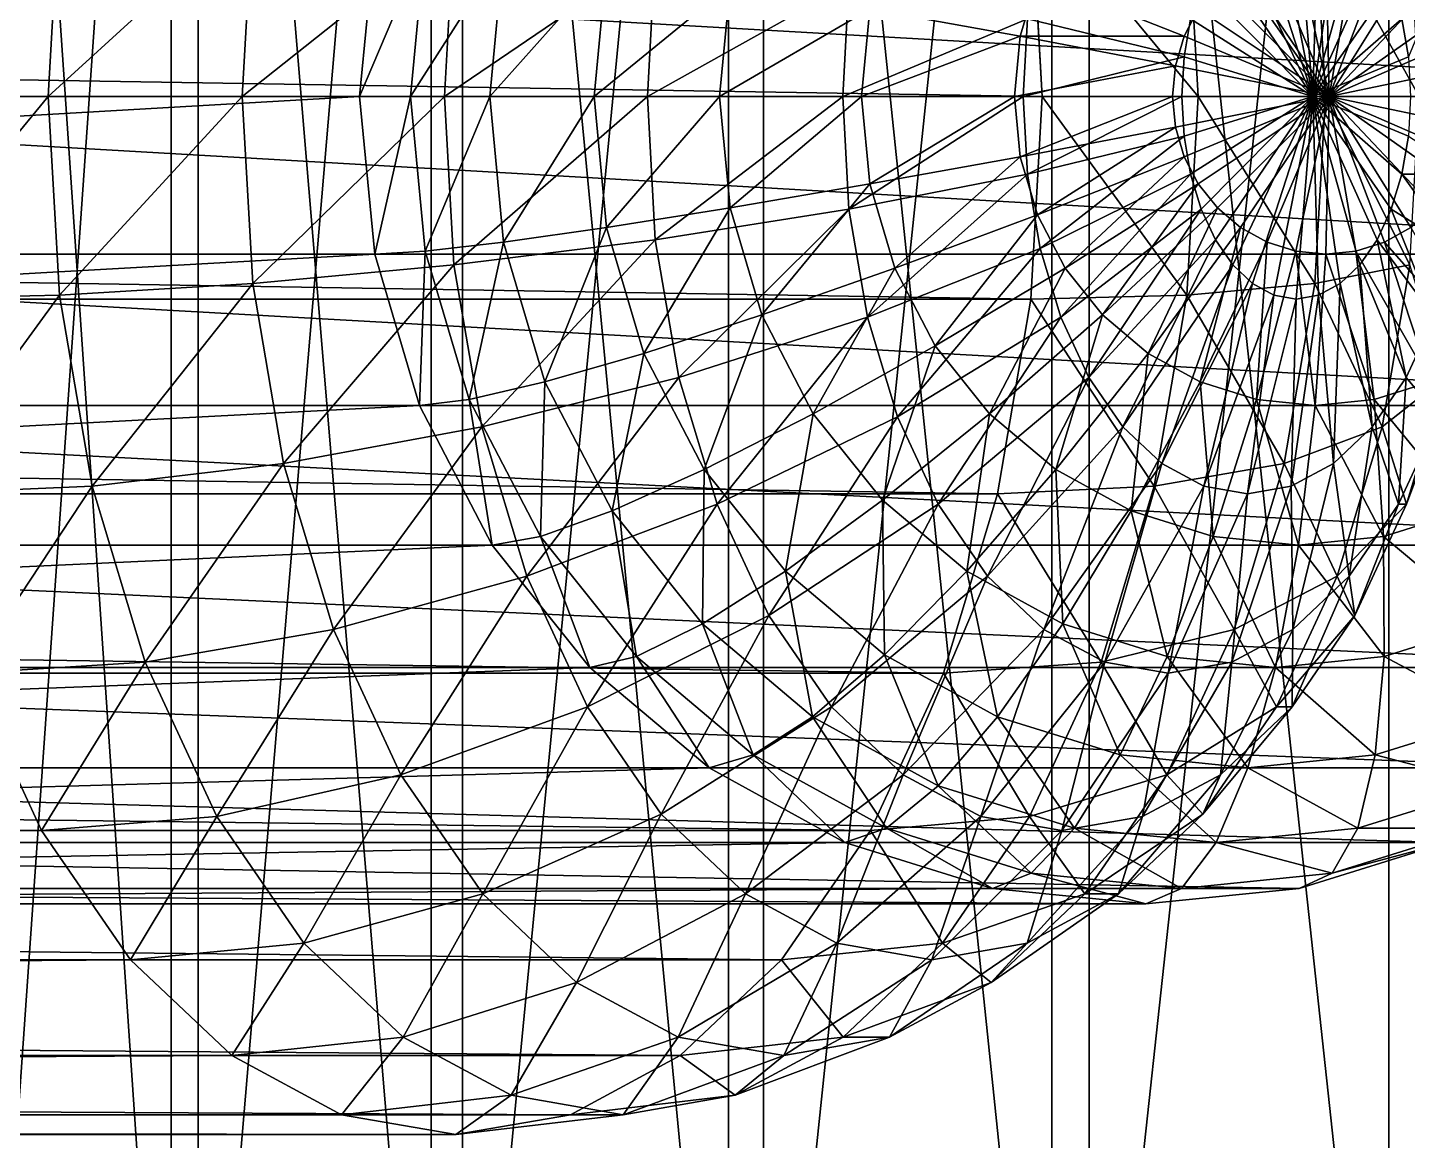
# Model space of a CAD drawing. Header units: millimetres. Extents: x -510 to 550, y -577 to 577.
# Drawn here: x 243.67 to 267.59, y 371.9 to 391.19 of the extents above; entities that cross this region are included whole.
import ezdxf

# ---------------------------------------------------------------- set-up
doc = ezdxf.new("R2010")
doc.units = ezdxf.units.MM
for name, color, linetype, true_color in [('main_case_cover', 7, 'Continuous', 0xd6dee3), ('main_case_floor_front', 7, 'Continuous', 0xd6dee3), ('reference_link2_joint_cover', 7, 'Continuous', 0xd6dee3), ('reference_link2_outer', 7, 'Continuous', 0xd6dee3), ('reference_link3_outer', 7, 'Continuous', 0xd6dee3)]:
    doc.layers.add(name, color=color, linetype=linetype, true_color=true_color)

msp = doc.modelspace()

# ---------------------------------------------------------------- linework, layer by layer
at = {"layer": 'main_case_cover', "true_color": 0xd6dee3}
for points in [[(-46, 327, 460), (326, 453, 460), (326, 327, 460)], [(-46, 327, 460), (-46, 453, 460), (326, 453, 460)], [(-46, 327, 466), (326, 327, 466), (326, 453, 466)], [(-46, 327, 466), (326, 453, 466), (-46, 453, 466)]]:
    msp.add_3dface(points, dxfattribs=at)
at = {"layer": 'main_case_floor_front', "true_color": 0xd6dee3}
for points in [[(-40, 327, 114), (320, 447, 114), (320, 327, 114)], [(-40, 327, 114), (-40, 447, 114), (320, 447, 114)], [(-40, 327, 120), (320, 327, 120), (320, 447, 120)], [(-40, 327, 120), (320, 447, 120), (-40, 447, 120)]]:
    msp.add_3dface(points, dxfattribs=at)
at = {"layer": 'reference_link2_joint_cover', "true_color": 0xd6dee3}
for points in [[(242.476, 417, 154.214), (246.156, 417, 149.628), (246.156, 363, 149.628)], [(242.476, 417, 154.214), (246.156, 363, 149.628), (242.476, 363, 154.214)], [(246.621, 417, 192.051), (242.841, 417, 187.547), (242.841, 363, 187.547)], [(246.621, 417, 192.051), (242.841, 363, 187.547), (246.621, 363, 192.051)], [(246.156, 417, 149.628), (250.661, 417, 145.847), (250.661, 363, 145.847)], [(246.156, 417, 149.628), (250.661, 363, 145.847), (246.156, 363, 149.628)], [(251.208, 417, 195.732), (246.621, 417, 192.051), (246.621, 363, 192.051)], [(251.208, 417, 195.732), (246.621, 363, 192.051), (251.208, 363, 195.732)], [(250.661, 417, 145.847), (255.817, 417, 143.018), (255.817, 363, 143.018)], [(250.661, 417, 145.847), (255.817, 363, 143.018), (250.661, 363, 145.847)], [(256.424, 417, 198.448), (251.208, 417, 195.732), (251.208, 363, 195.732)], [(256.424, 417, 198.448), (251.208, 363, 195.732), (256.424, 363, 198.448)], [(255.817, 417, 143.018), (261.426, 417, 141.25), (261.426, 363, 141.25)], [(255.817, 417, 143.018), (261.426, 363, 141.25), (255.817, 363, 143.018)], [(262.071, 417, 200.093), (256.424, 417, 198.448), (256.424, 363, 198.448)], [(262.071, 417, 200.093), (256.424, 363, 198.448), (262.071, 363, 200.093)], [(261.426, 417, 141.25), (267.272, 417, 140.609), (267.272, 363, 140.609)], [(261.426, 417, 141.25), (267.272, 363, 140.609), (261.426, 363, 141.25)], [(267.929, 417, 200.605), (262.071, 417, 200.093), (262.071, 363, 200.093)], [(267.929, 417, 200.605), (262.071, 363, 200.093), (267.929, 363, 200.605)], [(267.272, 417, 140.609), (273.131, 417, 141.121), (273.131, 363, 141.121)], [(267.272, 417, 140.609), (273.131, 363, 141.121), (267.272, 363, 140.609)]]:
    msp.add_3dface(points, dxfattribs=at)
at = {"layer": 'reference_link2_outer', "true_color": 0xd6dee3}
for points in [[(46.475, 393.512, 343.278), (46.67, 390, 343.563), (261.258, 390, 196.756)], [(46.475, 393.512, 343.278), (261.258, 390, 196.756), (261.062, 393.512, 196.471)], [(240.93, 390, 167.044), (241.126, 393.512, 167.33), (244.216, 393.444, 165.627)], [(240.93, 390, 167.044), (244.216, 393.444, 165.627), (244.024, 390, 165.347)], [(244.024, 390, 165.347), (244.216, 393.444, 165.627), (247.57, 393.244, 164.549)], [(261.062, 393.512, 196.471), (261.258, 390, 196.756), (263.961, 390, 194.488)], [(261.062, 393.512, 196.471), (263.961, 390, 194.488), (263.769, 393.444, 194.208)], [(263.769, 393.444, 194.208), (263.961, 390, 194.488), (266.169, 390, 191.736)], [(263.769, 393.444, 194.208), (266.169, 390, 191.736), (265.989, 393.244, 191.472)], [(264.906, 393.244, 170.823), (265.278, 393.444, 171.366), (265.95, 390, 171.737)], [(265.278, 393.444, 171.366), (265.665, 393.512, 171.932), (265.95, 390, 171.737)], [(265.665, 393.512, 171.932), (266.051, 393.444, 172.497), (265.95, 390, 171.737)], [(266.051, 393.444, 172.497), (266.423, 393.244, 173.041), (265.95, 390, 171.737)], [(244.024, 390, 165.347), (247.57, 393.244, 164.549), (247.389, 390, 164.285)], [(247.389, 390, 164.285), (247.57, 393.244, 164.549), (251.059, 392.92, 164.139)], [(264.563, 392.92, 170.322), (264.906, 393.244, 170.823), (265.95, 390, 171.737)], [(266.423, 393.244, 173.041), (266.766, 392.92, 173.542), (265.95, 390, 171.737)], [(265.989, 393.244, 191.472), (266.169, 390, 191.736), (267.798, 390, 188.606)], [(265.989, 393.244, 191.472), (267.798, 390, 188.606), (267.636, 392.92, 188.369)], [(247.389, 390, 164.285), (251.059, 392.92, 164.139), (250.897, 390, 163.901)], [(250.897, 390, 163.901), (251.059, 392.92, 164.139), (254.55, 392.483, 164.41)], [(264.262, 392.483, 169.882), (264.563, 392.92, 170.322), (265.95, 390, 171.737)], [(266.766, 392.92, 173.542), (267.067, 392.483, 173.981), (265.95, 390, 171.737)], [(268.413, 392.636, 177.763), (267.609, 390.685, 174.774), (267.496, 391.344, 174.609)], [(250.897, 390, 163.901), (254.55, 392.483, 164.41), (254.412, 390, 164.209)], [(254.412, 390, 164.209), (254.55, 392.483, 164.41), (257.908, 391.951, 165.354)], [(264.016, 391.951, 169.522), (264.262, 392.483, 169.882), (265.95, 390, 171.737)], [(267.067, 392.483, 173.981), (267.313, 391.951, 174.342), (265.95, 390, 171.737)], [(254.412, 390, 164.209), (257.908, 391.951, 165.354), (257.8, 390, 165.196)], [(257.8, 390, 165.196), (257.908, 391.951, 165.354), (261.004, 391.344, 166.934)], [(263.833, 391.344, 169.254), (264.016, 391.951, 169.522), (265.95, 390, 171.737)], [(267.313, 391.951, 174.342), (267.496, 391.344, 174.609), (265.95, 390, 171.737)], [(257.8, 390, 165.196), (261.004, 391.344, 166.934), (260.93, 390, 166.825)], [(260.93, 390, 166.825), (261.004, 391.344, 166.934), (263.72, 390.685, 169.089)], [(261.004, 391.344, 166.934), (263.833, 391.344, 169.254), (263.72, 390.685, 169.089)], [(263.72, 390.685, 169.089), (263.833, 391.344, 169.254), (265.95, 390, 171.737)], [(267.496, 391.344, 174.609), (267.609, 390.685, 174.774), (265.95, 390, 171.737)], [(260.93, 390, 166.825), (263.72, 390.685, 169.089), (263.682, 390, 169.034)], [(263.682, 390, 169.034), (263.72, 390.685, 169.089), (265.95, 390, 171.737)], [(267.609, 390.685, 174.774), (267.647, 390, 174.83), (265.95, 390, 171.737)], [(46.67, 390, 343.563), (46.475, 386.488, 343.278), (261.062, 386.488, 196.471)], [(46.67, 390, 343.563), (261.062, 386.488, 196.471), (261.258, 390, 196.756)], [(241.126, 386.488, 167.33), (240.93, 390, 167.044), (244.024, 390, 165.347)], [(241.126, 386.488, 167.33), (244.024, 390, 165.347), (244.216, 386.556, 165.627)], [(244.216, 386.556, 165.627), (244.024, 390, 165.347), (247.389, 390, 164.285)], [(244.216, 386.556, 165.627), (247.389, 390, 164.285), (247.57, 386.756, 164.549)], [(247.57, 386.756, 164.549), (247.389, 390, 164.285), (250.897, 390, 163.901)], [(247.57, 386.756, 164.549), (250.897, 390, 163.901), (251.059, 387.08, 164.139)], [(251.059, 387.08, 164.139), (250.897, 390, 163.901), (254.412, 390, 164.209)], [(251.059, 387.08, 164.139), (254.412, 390, 164.209), (254.55, 387.517, 164.41)], [(254.55, 387.517, 164.41), (254.412, 390, 164.209), (257.8, 390, 165.196)], [(254.55, 387.517, 164.41), (257.8, 390, 165.196), (257.908, 388.049, 165.354)], [(257.908, 388.049, 165.354), (257.8, 390, 165.196), (260.93, 390, 166.825)], [(257.908, 388.049, 165.354), (260.93, 390, 166.825), (261.004, 388.656, 166.934)], [(261.004, 388.656, 166.934), (260.93, 390, 166.825), (263.682, 390, 169.034)], [(261.004, 388.656, 166.934), (263.682, 390, 169.034), (263.72, 389.315, 169.089)], [(261.258, 390, 196.756), (261.062, 386.488, 196.471), (263.769, 386.556, 194.208)], [(261.258, 390, 196.756), (263.769, 386.556, 194.208), (263.961, 390, 194.488)], [(263.72, 389.315, 169.089), (263.682, 390, 169.034), (265.95, 390, 171.737)], [(263.833, 388.656, 169.254), (263.72, 389.315, 169.089), (265.95, 390, 171.737)], [(263.961, 390, 194.488), (263.769, 386.556, 194.208), (265.989, 386.756, 191.472)], [(264.016, 388.049, 169.522), (263.833, 388.656, 169.254), (265.95, 390, 171.737)], [(263.961, 390, 194.488), (265.989, 386.756, 191.472), (266.169, 390, 191.736)], [(264.262, 387.517, 169.882), (264.016, 388.049, 169.522), (265.95, 390, 171.737)], [(264.563, 387.08, 170.322), (264.262, 387.517, 169.882), (265.95, 390, 171.737)], [(264.906, 386.756, 170.823), (264.563, 387.08, 170.322), (265.95, 390, 171.737)], [(265.278, 386.556, 171.366), (264.906, 386.756, 170.823), (265.95, 390, 171.737)], [(265.665, 386.488, 171.932), (265.278, 386.556, 171.366), (265.95, 390, 171.737)], [(266.051, 386.556, 172.497), (265.665, 386.488, 171.932), (265.95, 390, 171.737)], [(267.647, 390, 174.83), (267.609, 389.315, 174.774), (265.95, 390, 171.737)], [(267.609, 389.315, 174.774), (267.496, 388.656, 174.609), (265.95, 390, 171.737)], [(267.496, 388.656, 174.609), (267.313, 388.049, 174.342), (265.95, 390, 171.737)], [(267.313, 388.049, 174.342), (267.067, 387.517, 173.981), (265.95, 390, 171.737)], [(267.067, 387.517, 173.981), (266.766, 387.08, 173.542), (265.95, 390, 171.737)], [(266.766, 387.08, 173.542), (266.423, 386.756, 173.041), (265.95, 390, 171.737)], [(266.423, 386.756, 173.041), (266.051, 386.556, 172.497), (265.95, 390, 171.737)], [(266.169, 390, 191.736), (265.989, 386.756, 191.472), (267.636, 387.08, 188.369)], [(266.169, 390, 191.736), (267.636, 387.08, 188.369), (267.798, 390, 188.606)], [(261.226, 387.364, 167.258), (261.004, 388.656, 166.934), (263.72, 389.315, 169.089)], [(261.226, 387.364, 167.258), (263.72, 389.315, 169.089), (263.833, 388.656, 169.254)], [(268.634, 388.656, 178.086), (267.496, 388.656, 174.609), (267.609, 389.315, 174.774)], [(258.23, 386.173, 165.824), (257.908, 388.049, 165.354), (261.004, 388.656, 166.934)], [(258.23, 386.173, 165.824), (261.004, 388.656, 166.934), (261.226, 387.364, 167.258)], [(261.585, 386.173, 167.783), (261.226, 387.364, 167.258), (263.833, 388.656, 169.254)], [(261.585, 386.173, 167.783), (263.833, 388.656, 169.254), (264.016, 388.049, 169.522)], [(268.413, 387.364, 177.763), (267.313, 388.049, 174.342), (267.496, 388.656, 174.609)], [(268.634, 388.656, 178.086), (268.413, 387.364, 177.763), (267.496, 388.656, 174.609)], [(254.959, 385.129, 165.008), (254.55, 387.517, 164.41), (257.908, 388.049, 165.354)], [(254.959, 385.129, 165.008), (257.908, 388.049, 165.354), (258.23, 386.173, 165.824)], [(262.069, 385.129, 168.49), (261.585, 386.173, 167.783), (264.016, 388.049, 169.522)], [(262.069, 385.129, 168.49), (264.016, 388.049, 169.522), (264.262, 387.517, 169.882)], [(268.053, 386.173, 177.237), (267.067, 387.517, 173.981), (267.313, 388.049, 174.342)], [(268.413, 387.364, 177.763), (268.053, 386.173, 177.237), (267.313, 388.049, 174.342)], [(251.54, 384.273, 164.841), (251.059, 387.08, 164.139), (254.55, 387.517, 164.41)], [(251.54, 384.273, 164.841), (254.55, 387.517, 164.41), (254.959, 385.129, 165.008)], [(262.658, 384.273, 169.352), (262.069, 385.129, 168.49), (264.262, 387.517, 169.882)], [(262.658, 384.273, 169.352), (264.262, 387.517, 169.882), (264.563, 387.08, 170.322)], [(267.569, 385.129, 176.53), (266.766, 387.08, 173.542), (267.067, 387.517, 173.981)], [(268.053, 386.173, 177.237), (267.569, 385.129, 176.53), (267.067, 387.517, 173.981)], [(258.751, 384.444, 166.587), (258.23, 386.173, 165.824), (261.226, 387.364, 167.258)], [(258.751, 384.444, 166.587), (261.226, 387.364, 167.258), (261.585, 386.173, 167.783)], [(248.104, 383.636, 165.33), (247.57, 386.756, 164.549), (251.059, 387.08, 164.139)], [(248.104, 383.636, 165.33), (251.059, 387.08, 164.139), (251.54, 384.273, 164.841)], [(263.331, 383.636, 170.335), (262.658, 384.273, 169.352), (264.563, 387.08, 170.322)], [(263.331, 383.636, 170.335), (264.563, 387.08, 170.322), (264.906, 386.756, 170.823)], [(265.989, 386.756, 191.472), (267.155, 384.273, 187.666), (267.636, 387.08, 188.369)], [(266.98, 384.273, 175.669), (266.423, 386.756, 173.041), (266.766, 387.08, 173.542)], [(267.569, 385.129, 176.53), (266.98, 384.273, 175.669), (266.766, 387.08, 173.542)], [(267.636, 387.08, 188.369), (267.155, 384.273, 187.666), (268.238, 385.129, 184.419)], [(244.783, 383.244, 166.456), (244.216, 386.556, 165.627), (247.57, 386.756, 164.549)], [(244.783, 383.244, 166.456), (247.57, 386.756, 164.549), (248.104, 383.636, 165.33)], [(264.06, 383.244, 171.401), (263.331, 383.636, 170.335), (264.906, 386.756, 170.823)], [(263.769, 386.556, 194.208), (265.454, 383.636, 190.691), (265.989, 386.756, 191.472)], [(264.06, 383.244, 171.401), (264.906, 386.756, 170.823), (265.278, 386.556, 171.366)], [(265.989, 386.756, 191.472), (265.454, 383.636, 190.691), (267.155, 384.273, 187.666)], [(266.308, 383.636, 174.686), (266.051, 386.556, 172.497), (266.423, 386.756, 173.041)], [(266.98, 384.273, 175.669), (266.308, 383.636, 174.686), (266.423, 386.756, 173.041)], [(46.475, 386.488, 343.278), (45.897, 383.112, 342.432), (260.484, 383.112, 195.625)], [(46.475, 386.488, 343.278), (260.484, 383.112, 195.625), (261.062, 386.488, 196.471)], [(241.704, 383.112, 168.175), (241.126, 386.488, 167.33), (244.216, 386.556, 165.627)], [(241.704, 383.112, 168.175), (244.216, 386.556, 165.627), (244.783, 383.244, 166.456)], [(261.062, 386.488, 196.471), (260.484, 383.112, 195.625), (263.202, 383.244, 193.379)], [(261.062, 386.488, 196.471), (263.202, 383.244, 193.379), (263.769, 386.556, 194.208)], [(263.769, 386.556, 194.208), (263.202, 383.244, 193.379), (265.454, 383.636, 190.691)], [(264.819, 383.112, 172.51), (264.06, 383.244, 171.401), (265.278, 386.556, 171.366)], [(264.819, 383.112, 172.51), (265.278, 386.556, 171.366), (265.665, 386.488, 171.932)], [(265.578, 383.244, 173.619), (264.819, 383.112, 172.51), (265.665, 386.488, 171.932)], [(266.308, 383.636, 174.686), (265.578, 383.244, 173.619), (266.051, 386.556, 172.497)], [(265.578, 383.244, 173.619), (265.665, 386.488, 171.932), (266.051, 386.556, 172.497)], [(255.623, 382.929, 165.979), (254.959, 385.129, 165.008), (258.23, 386.173, 165.824)], [(255.623, 382.929, 165.979), (258.23, 386.173, 165.824), (258.751, 384.444, 166.587)], [(259.454, 382.929, 167.613), (258.751, 384.444, 166.587), (261.585, 386.173, 167.783)], [(259.454, 382.929, 167.613), (261.585, 386.173, 167.783), (262.069, 385.129, 168.49)], [(268.141, 384.444, 180.312), (267.569, 385.129, 176.53), (268.053, 386.173, 177.237)], [(252.321, 381.685, 165.983), (251.54, 384.273, 164.841), (254.959, 385.129, 165.008)], [(252.321, 381.685, 165.983), (254.959, 385.129, 165.008), (255.623, 382.929, 165.979)], [(260.309, 381.685, 168.864), (259.454, 382.929, 167.613), (262.069, 385.129, 168.49)], [(260.309, 381.685, 168.864), (262.069, 385.129, 168.49), (262.658, 384.273, 169.352)], [(267.439, 382.929, 179.286), (266.98, 384.273, 175.669), (267.569, 385.129, 176.53)], [(267.155, 384.273, 187.666), (267.574, 382.929, 183.448), (268.238, 385.129, 184.419)], [(268.141, 384.444, 180.312), (267.439, 382.929, 179.286), (267.569, 385.129, 176.53)], [(268.238, 385.129, 184.419), (267.574, 382.929, 183.448), (268.141, 384.444, 180.312)], [(248.972, 380.761, 166.599), (248.104, 383.636, 165.33), (251.54, 384.273, 164.841)], [(248.972, 380.761, 166.599), (251.54, 384.273, 164.841), (252.321, 381.685, 165.983)], [(256.517, 381, 167.285), (255.623, 382.929, 165.979), (258.751, 384.444, 166.587)], [(256.517, 381, 167.285), (258.751, 384.444, 166.587), (259.454, 382.929, 167.613)], [(261.285, 380.761, 170.291), (260.309, 381.685, 168.864), (262.658, 384.273, 169.352)], [(261.285, 380.761, 170.291), (262.658, 384.273, 169.352), (263.331, 383.636, 170.335)], [(265.454, 383.636, 190.691), (266.374, 381.685, 186.524), (267.155, 384.273, 187.666)], [(266.583, 381.685, 178.035), (266.308, 383.636, 174.686), (266.98, 384.273, 175.669)], [(267.155, 384.273, 187.666), (266.374, 381.685, 186.524), (267.574, 382.929, 183.448)], [(267.439, 382.929, 179.286), (266.583, 381.685, 178.035), (266.98, 384.273, 175.669)], [(267.574, 382.929, 183.448), (267.439, 382.929, 179.286), (268.141, 384.444, 180.312)], [(245.704, 380.192, 167.802), (244.783, 383.244, 166.456), (248.104, 383.636, 165.33)], [(245.704, 380.192, 167.802), (248.104, 383.636, 165.33), (248.972, 380.761, 166.599)], [(262.345, 380.192, 171.839), (261.285, 380.761, 170.291), (263.331, 383.636, 170.335)], [(262.345, 380.192, 171.839), (263.331, 383.636, 170.335), (264.06, 383.244, 171.401)], [(263.202, 383.244, 193.379), (264.587, 380.761, 189.423), (265.454, 383.636, 190.691)], [(265.454, 383.636, 190.691), (264.587, 380.761, 189.423), (266.374, 381.685, 186.524)], [(265.607, 380.761, 176.608), (265.578, 383.244, 173.619), (266.308, 383.636, 174.686)], [(266.583, 381.685, 178.035), (265.607, 380.761, 176.608), (266.308, 383.636, 174.686)], [(45.897, 383.112, 342.432), (44.957, 380, 341.059), (259.545, 380, 194.252)], [(45.897, 383.112, 342.432), (259.545, 380, 194.252), (260.484, 383.112, 195.625)], [(242.643, 380, 169.548), (241.704, 383.112, 168.175), (244.783, 383.244, 166.456)], [(242.643, 380, 169.548), (244.783, 383.244, 166.456), (245.704, 380.192, 167.802)], [(260.484, 383.112, 195.625), (259.545, 380, 194.252), (262.281, 380.192, 192.032)], [(260.484, 383.112, 195.625), (262.281, 380.192, 192.032), (263.202, 383.244, 193.379)], [(263.202, 383.244, 193.379), (262.281, 380.192, 192.032), (264.587, 380.761, 189.423)], [(263.446, 380, 173.449), (262.345, 380.192, 171.839), (264.06, 383.244, 171.401)], [(263.446, 380, 173.449), (264.06, 383.244, 171.401), (264.819, 383.112, 172.51)], [(264.548, 380.192, 175.06), (263.446, 380, 173.449), (264.819, 383.112, 172.51)], [(265.607, 380.761, 176.608), (264.548, 380.192, 175.06), (265.578, 383.244, 173.619)], [(264.548, 380.192, 175.06), (264.819, 383.112, 172.51), (265.578, 383.244, 173.619)], [(253.372, 379.417, 167.519), (252.321, 381.685, 165.983), (255.623, 382.929, 165.979)], [(253.372, 379.417, 167.519), (255.623, 382.929, 165.979), (256.517, 381, 167.285)], [(257.606, 379.417, 168.877), (256.517, 381, 167.285), (259.454, 382.929, 167.613)], [(257.606, 379.417, 168.877), (259.454, 382.929, 167.613), (260.309, 381.685, 168.864)], [(266.374, 381.685, 186.524), (266.681, 381, 182.141), (267.574, 382.929, 183.448)], [(266.681, 381, 182.141), (266.583, 381.685, 178.035), (267.439, 382.929, 179.286)], [(267.574, 382.929, 183.448), (266.681, 381, 182.141), (267.439, 382.929, 179.286)], [(250.139, 378.241, 168.306), (248.972, 380.761, 166.599), (252.321, 381.685, 165.983)], [(250.139, 378.241, 168.306), (252.321, 381.685, 165.983), (253.372, 379.417, 167.519)], [(258.849, 378.241, 170.693), (257.606, 379.417, 168.877), (260.309, 381.685, 168.864)], [(258.849, 378.241, 170.693), (260.309, 381.685, 168.864), (261.285, 380.761, 170.291)], [(264.587, 380.761, 189.423), (265.323, 379.417, 184.988), (266.374, 381.685, 186.524)], [(266.374, 381.685, 186.524), (265.323, 379.417, 184.988), (266.681, 381, 182.141)], [(266.681, 381, 182.141), (265.592, 379.417, 180.55), (266.583, 381.685, 178.035)], [(265.592, 379.417, 180.55), (265.607, 380.761, 176.608), (266.583, 381.685, 178.035)], [(254.653, 377.556, 169.391), (253.372, 379.417, 167.519), (256.517, 381, 167.285)], [(254.653, 377.556, 169.391), (256.517, 381, 167.285), (257.606, 379.417, 168.877)], [(265.323, 379.417, 184.988), (265.592, 379.417, 180.55), (266.681, 381, 182.141)], [(246.944, 377.517, 169.614), (245.704, 380.192, 167.802), (248.972, 380.761, 166.599)], [(246.944, 377.517, 169.614), (248.972, 380.761, 166.599), (250.139, 378.241, 168.306)], [(260.197, 377.517, 172.664), (258.849, 378.241, 170.693), (261.285, 380.761, 170.291)], [(260.197, 377.517, 172.664), (261.285, 380.761, 170.291), (262.345, 380.192, 171.839)], [(262.281, 380.192, 192.032), (263.419, 378.241, 187.716), (264.587, 380.761, 189.423)], [(264.587, 380.761, 189.423), (263.419, 378.241, 187.716), (265.323, 379.417, 184.988)], [(265.592, 379.417, 180.55), (264.349, 378.241, 178.733), (265.607, 380.761, 176.608)], [(264.349, 378.241, 178.733), (264.548, 380.192, 175.06), (265.607, 380.761, 176.608)], [(243.907, 377.272, 171.395), (242.643, 380, 169.548), (245.704, 380.192, 167.802)], [(243.907, 377.272, 171.395), (245.704, 380.192, 167.802), (246.944, 377.517, 169.614)], [(259.545, 380, 194.252), (261.041, 377.517, 190.22), (262.281, 380.192, 192.032)], [(261.599, 377.272, 174.713), (260.197, 377.517, 172.664), (262.345, 380.192, 171.839)], [(262.281, 380.192, 192.032), (261.041, 377.517, 190.22), (263.419, 378.241, 187.716)], [(261.599, 377.272, 174.713), (262.345, 380.192, 171.839), (263.446, 380, 173.449)], [(264.349, 378.241, 178.733), (263.001, 377.517, 176.763), (264.548, 380.192, 175.06)], [(263.001, 377.517, 176.763), (263.446, 380, 173.449), (264.548, 380.192, 175.06)], [(29.32, 377.272, 318.202), (242.643, 380, 169.548), (243.907, 377.272, 171.395)], [(44.957, 380, 341.059), (43.693, 377.272, 339.212), (258.281, 377.272, 192.405)], [(44.957, 380, 341.059), (258.281, 377.272, 192.405), (259.545, 380, 194.252)], [(259.545, 380, 194.252), (258.281, 377.272, 192.405), (261.041, 377.517, 190.22)], [(263.001, 377.517, 176.763), (261.599, 377.272, 174.713), (263.446, 380, 173.449)], [(251.562, 376.173, 170.385), (250.139, 378.241, 168.306), (253.372, 379.417, 167.519)], [(251.562, 376.173, 170.385), (253.372, 379.417, 167.519), (254.653, 377.556, 169.391)], [(256.114, 376.173, 171.526), (254.653, 377.556, 169.391), (257.606, 379.417, 168.877)], [(256.114, 376.173, 171.526), (257.606, 379.417, 168.877), (258.849, 378.241, 170.693)], [(263.419, 378.241, 187.716), (264.043, 377.556, 183.116), (265.323, 379.417, 184.988)], [(265.323, 379.417, 184.988), (264.043, 377.556, 183.116), (265.592, 379.417, 180.55)], [(264.043, 377.556, 183.116), (264.349, 378.241, 178.733), (265.592, 379.417, 180.55)], [(248.454, 375.321, 171.822), (246.944, 377.517, 169.614), (250.139, 378.241, 168.306)], [(248.454, 375.321, 171.822), (250.139, 378.241, 168.306), (251.562, 376.173, 170.385)], [(257.699, 375.321, 173.844), (256.114, 376.173, 171.526), (258.849, 378.241, 170.693)], [(257.699, 375.321, 173.844), (258.849, 378.241, 170.693), (260.197, 377.517, 172.664)], [(261.041, 377.517, 190.22), (261.996, 376.173, 185.636), (263.419, 378.241, 187.716)], [(263.419, 378.241, 187.716), (261.996, 376.173, 185.636), (264.043, 377.556, 183.116)], [(264.043, 377.556, 183.116), (262.581, 376.173, 180.981), (264.349, 378.241, 178.733)], [(262.581, 376.173, 180.981), (263.001, 377.517, 176.763), (264.349, 378.241, 178.733)], [(245.447, 375.034, 173.647), (243.907, 377.272, 171.395), (246.944, 377.517, 169.614)], [(245.447, 375.034, 173.647), (246.944, 377.517, 169.614), (248.454, 375.321, 171.822)], [(253.186, 374.636, 172.758), (251.562, 376.173, 170.385), (254.653, 377.556, 169.391)], [(253.186, 374.636, 172.758), (254.653, 377.556, 169.391), (256.114, 376.173, 171.526)], [(259.348, 375.034, 176.254), (257.699, 375.321, 173.844), (260.197, 377.517, 172.664)], [(258.281, 377.272, 192.405), (259.53, 375.321, 188.012), (261.041, 377.517, 190.22)], [(259.348, 375.034, 176.254), (260.197, 377.517, 172.664), (261.599, 377.272, 174.713)], [(261.041, 377.517, 190.22), (259.53, 375.321, 188.012), (261.996, 376.173, 185.636)], [(262.581, 376.173, 180.981), (260.996, 375.321, 178.663), (263.001, 377.517, 176.763)], [(260.996, 375.321, 178.663), (261.599, 377.272, 174.713), (263.001, 377.517, 176.763)], [(261.996, 376.173, 185.636), (262.581, 376.173, 180.981), (264.043, 377.556, 183.116)], [(30.86, 375.034, 320.454), (29.32, 377.272, 318.202), (243.907, 377.272, 171.395)], [(30.86, 375.034, 320.454), (243.907, 377.272, 171.395), (245.447, 375.034, 173.647)], [(43.693, 377.272, 339.212), (42.153, 375.034, 336.961), (256.741, 375.034, 190.154)], [(43.693, 377.272, 339.212), (256.741, 375.034, 190.154), (258.281, 377.272, 192.405)], [(258.281, 377.272, 192.405), (256.741, 375.034, 190.154), (259.53, 375.321, 188.012)], [(260.996, 375.321, 178.663), (259.348, 375.034, 176.254), (261.599, 377.272, 174.713)], [(250.178, 373.69, 174.341), (248.454, 375.321, 171.822), (251.562, 376.173, 170.385)], [(250.178, 373.69, 174.341), (251.562, 376.173, 170.385), (253.186, 374.636, 172.758)], [(254.947, 373.69, 175.333), (253.186, 374.636, 172.758), (256.114, 376.173, 171.526)], [(254.947, 373.69, 175.333), (256.114, 376.173, 171.526), (257.699, 375.321, 173.844)], [(259.53, 375.321, 188.012), (260.372, 374.636, 183.263), (261.996, 376.173, 185.636)], [(261.996, 376.173, 185.636), (260.372, 374.636, 183.263), (262.581, 376.173, 180.981)], [(260.372, 374.636, 183.263), (260.996, 375.321, 178.663), (262.581, 376.173, 180.981)], [(247.205, 373.37, 176.215), (245.447, 375.034, 173.647), (248.454, 375.321, 171.822)], [(247.205, 373.37, 176.215), (248.454, 375.321, 171.822), (250.178, 373.69, 174.341)], [(256.779, 373.37, 178.011), (254.947, 373.69, 175.333), (257.699, 375.321, 173.844)], [(256.741, 375.034, 190.154), (257.807, 373.69, 185.493), (259.53, 375.321, 188.012)], [(256.779, 373.37, 178.011), (257.699, 375.321, 173.844), (259.348, 375.034, 176.254)], [(259.53, 375.321, 188.012), (257.807, 373.69, 185.493), (260.372, 374.636, 183.263)], [(260.372, 374.636, 183.263), (258.611, 373.69, 180.688), (260.996, 375.321, 178.663)], [(258.611, 373.69, 180.688), (259.348, 375.034, 176.254), (260.996, 375.321, 178.663)], [(32.617, 373.37, 323.022), (30.86, 375.034, 320.454), (245.447, 375.034, 173.647)], [(32.617, 373.37, 323.022), (245.447, 375.034, 173.647), (247.205, 373.37, 176.215)], [(42.153, 375.034, 336.961), (40.396, 373.37, 334.392), (254.983, 373.37, 187.585)], [(42.153, 375.034, 336.961), (254.983, 373.37, 187.585), (256.741, 375.034, 190.154)], [(256.741, 375.034, 190.154), (254.983, 373.37, 187.585), (257.807, 373.69, 185.493)], [(258.611, 373.69, 180.688), (256.779, 373.37, 178.011), (259.348, 375.034, 176.254)], [(252.048, 372.685, 177.075), (250.178, 373.69, 174.341), (253.186, 374.636, 172.758)], [(252.048, 372.685, 177.075), (253.186, 374.636, 172.758), (254.947, 373.69, 175.333)], [(257.807, 373.69, 185.493), (258.611, 373.69, 180.688), (260.372, 374.636, 183.263)], [(249.111, 372.346, 179.002), (247.205, 373.37, 176.215), (250.178, 373.69, 174.341)], [(249.111, 372.346, 179.002), (250.178, 373.69, 174.341), (252.048, 372.685, 177.075)], [(253.992, 372.346, 179.917), (252.048, 372.685, 177.075), (254.947, 373.69, 175.333)], [(253.992, 372.346, 179.917), (254.947, 373.69, 175.333), (256.779, 373.37, 178.011)], [(254.983, 373.37, 187.585), (255.937, 372.685, 182.76), (257.807, 373.69, 185.493)], [(257.807, 373.69, 185.493), (255.937, 372.685, 182.76), (258.611, 373.69, 180.688)], [(255.937, 372.685, 182.76), (256.779, 373.37, 178.011), (258.611, 373.69, 180.688)], [(34.524, 372.346, 325.809), (32.617, 373.37, 323.022), (247.205, 373.37, 176.215)], [(34.524, 372.346, 325.809), (247.205, 373.37, 176.215), (249.111, 372.346, 179.002)], [(40.396, 373.37, 334.392), (38.49, 372.346, 331.605), (253.077, 372.346, 184.798)], [(40.396, 373.37, 334.392), (253.077, 372.346, 184.798), (254.983, 373.37, 187.585)], [(254.983, 373.37, 187.585), (253.077, 372.346, 184.798), (255.937, 372.685, 182.76)], [(255.937, 372.685, 182.76), (253.992, 372.346, 179.917), (256.779, 373.37, 178.011)], [(251.094, 372, 181.9), (249.111, 372.346, 179.002), (252.048, 372.685, 177.075)], [(251.094, 372, 181.9), (252.048, 372.685, 177.075), (253.992, 372.346, 179.917)], [(253.077, 372.346, 184.798), (253.992, 372.346, 179.917), (255.937, 372.685, 182.76)], [(36.507, 372, 328.707), (34.524, 372.346, 325.809), (249.111, 372.346, 179.002)], [(38.49, 372.346, 331.605), (36.507, 372, 328.707), (251.094, 372, 181.9)], [(36.507, 372, 328.707), (249.111, 372.346, 179.002), (251.094, 372, 181.9)], [(38.49, 372.346, 331.605), (251.094, 372, 181.9), (253.077, 372.346, 184.798)], [(253.077, 372.346, 184.798), (251.094, 372, 181.9), (253.992, 372.346, 179.917)]]:
    msp.add_3dface(points, dxfattribs=at)
at = {"layer": 'reference_link3_outer', "true_color": 0xd6dee3}
for points in [[(249.685, 392.731, 186.965), (249.423, 390, 186.903), (201.71, 390, 391.411)], [(249.685, 392.731, 186.965), (201.71, 390, 391.411), (201.972, 392.731, 391.473)], [(276.691, 390, 193.265), (276.429, 392.731, 193.204), (228.716, 392.731, 397.712)], [(276.691, 390, 193.265), (228.716, 392.731, 397.712), (228.978, 390, 397.773)], [(250.562, 392.679, 184.365), (249.423, 390, 186.903), (249.685, 392.731, 186.965)], [(250.562, 392.679, 184.365), (250.305, 390, 184.305), (249.423, 390, 186.903)], [(251.92, 392.523, 181.985), (250.305, 390, 184.305), (250.562, 392.679, 184.365)], [(266.237, 390, 176.45), (265.158, 392.523, 176.475), (265.657, 392.679, 176.591)], [(266.237, 390, 176.45), (265.657, 392.679, 176.591), (266.176, 392.731, 176.712)], [(266.237, 390, 176.45), (266.176, 392.731, 176.712), (266.695, 392.679, 176.833)], [(266.237, 390, 176.45), (266.695, 392.679, 176.833), (267.194, 392.523, 176.95)], [(251.92, 392.523, 181.985), (251.678, 390, 181.928), (250.305, 390, 184.305)], [(253.705, 392.271, 179.916), (251.678, 390, 181.928), (251.92, 392.523, 181.985)], [(266.237, 390, 176.45), (264.699, 392.271, 176.368), (265.158, 392.523, 176.475)], [(266.237, 390, 176.45), (267.194, 392.523, 176.95), (267.654, 392.271, 177.057)], [(253.705, 392.271, 179.916), (253.488, 390, 179.865), (251.678, 390, 181.928)], [(255.85, 391.931, 178.238), (253.488, 390, 179.865), (253.705, 392.271, 179.916)], [(266.237, 390, 176.45), (264.296, 391.931, 176.274), (264.699, 392.271, 176.368)], [(266.237, 390, 176.45), (267.654, 392.271, 177.057), (268.057, 391.931, 177.151)], [(255.85, 391.931, 178.238), (255.665, 390, 178.194), (253.488, 390, 179.865)], [(258.272, 391.517, 177.015), (255.665, 390, 178.194), (255.85, 391.931, 178.238)], [(261.175, 392.05, 176.364), (260.878, 391.045, 176.294), (258.272, 391.517, 177.015)], [(263.719, 391.045, 176.139), (260.878, 391.045, 176.294), (261.175, 392.05, 176.364)], [(263.965, 391.517, 176.196), (263.719, 391.045, 176.139), (261.175, 392.05, 176.364)], [(266.237, 390, 176.45), (263.965, 391.517, 176.196), (264.296, 391.931, 176.274)], [(266.237, 390, 176.45), (268.057, 391.931, 177.151), (268.388, 391.517, 177.228)], [(258.272, 391.517, 177.015), (258.127, 390, 176.981), (255.665, 390, 178.194)], [(260.878, 391.045, 176.294), (258.127, 390, 176.981), (258.272, 391.517, 177.015)], [(266.237, 390, 176.45), (263.719, 391.045, 176.139), (263.965, 391.517, 176.196)], [(266.237, 390, 176.45), (268.388, 391.517, 177.228), (268.634, 391.045, 177.286)], [(260.878, 391.045, 176.294), (260.778, 390, 176.271), (258.127, 390, 176.981)], [(263.568, 390.533, 176.104), (260.778, 390, 176.271), (260.878, 391.045, 176.294)], [(263.719, 391.045, 176.139), (263.568, 390.533, 176.104), (260.878, 391.045, 176.294)], [(266.237, 390, 176.45), (263.568, 390.533, 176.104), (263.719, 391.045, 176.139)], [(266.237, 390, 176.45), (268.634, 391.045, 177.286), (268.785, 390.533, 177.321)], [(263.568, 390.533, 176.104), (263.517, 390, 176.092), (260.778, 390, 176.271)], [(266.237, 390, 176.45), (263.517, 390, 176.092), (263.568, 390.533, 176.104)], [(266.237, 390, 176.45), (268.785, 390.533, 177.321), (268.836, 390, 177.333)], [(249.423, 390, 186.903), (201.972, 387.269, 391.473), (201.71, 390, 391.411)], [(249.423, 390, 186.903), (249.685, 387.269, 186.965), (201.972, 387.269, 391.473)], [(276.429, 387.269, 193.204), (228.978, 390, 397.773), (228.716, 387.269, 397.712)], [(276.429, 387.269, 193.204), (276.691, 390, 193.265), (228.978, 390, 397.773)], [(250.305, 390, 184.305), (249.685, 387.269, 186.965), (249.423, 390, 186.903)], [(250.305, 390, 184.305), (250.562, 387.321, 184.365), (249.685, 387.269, 186.965)], [(251.678, 390, 181.928), (250.562, 387.321, 184.365), (250.305, 390, 184.305)], [(251.678, 390, 181.928), (251.92, 387.477, 181.985), (250.562, 387.321, 184.365)], [(253.488, 390, 179.865), (251.92, 387.477, 181.985), (251.678, 390, 181.928)], [(253.488, 390, 179.865), (253.705, 387.729, 179.916), (251.92, 387.477, 181.985)], [(255.665, 390, 178.194), (253.705, 387.729, 179.916), (253.488, 390, 179.865)], [(255.665, 390, 178.194), (255.85, 388.069, 178.238), (253.705, 387.729, 179.916)], [(258.127, 390, 176.981), (255.85, 388.069, 178.238), (255.665, 390, 178.194)], [(258.127, 390, 176.981), (258.272, 388.483, 177.015), (255.85, 388.069, 178.238)], [(260.778, 390, 176.271), (258.272, 388.483, 177.015), (258.127, 390, 176.981)], [(260.778, 390, 176.271), (260.878, 388.955, 176.294), (258.272, 388.483, 177.015)], [(263.517, 390, 176.092), (260.878, 388.955, 176.294), (260.778, 390, 176.271)], [(263.517, 390, 176.092), (263.568, 389.467, 176.104), (260.878, 388.955, 176.294)], [(266.237, 390, 176.45), (263.568, 389.467, 176.104), (263.517, 390, 176.092)], [(266.237, 390, 176.45), (263.719, 388.955, 176.139), (263.568, 389.467, 176.104)], [(266.237, 390, 176.45), (263.965, 388.483, 176.196), (263.719, 388.955, 176.139)], [(266.237, 390, 176.45), (264.296, 388.069, 176.274), (263.965, 388.483, 176.196)], [(266.237, 390, 176.45), (264.699, 387.729, 176.368), (264.296, 388.069, 176.274)], [(266.237, 390, 176.45), (265.158, 387.477, 176.475), (264.699, 387.729, 176.368)], [(266.237, 390, 176.45), (265.657, 387.321, 176.591), (265.158, 387.477, 176.475)], [(266.237, 390, 176.45), (266.176, 387.269, 176.712), (265.657, 387.321, 176.591)], [(266.237, 390, 176.45), (266.695, 387.321, 176.833), (266.176, 387.269, 176.712)], [(266.237, 390, 176.45), (267.194, 387.477, 176.95), (266.695, 387.321, 176.833)], [(266.237, 390, 176.45), (267.654, 387.729, 177.057), (267.194, 387.477, 176.95)], [(266.237, 390, 176.45), (268.057, 388.069, 177.151), (267.654, 387.729, 177.057)], [(266.237, 390, 176.45), (268.388, 388.483, 177.228), (268.057, 388.069, 177.151)], [(266.237, 390, 176.45), (268.634, 388.955, 177.286), (268.388, 388.483, 177.228)], [(266.237, 390, 176.45), (268.785, 389.467, 177.321), (268.634, 388.955, 177.286)], [(266.237, 390, 176.45), (268.836, 390, 177.333), (268.785, 389.467, 177.321)], [(263.568, 389.467, 176.104), (261.175, 387.95, 176.364), (260.878, 388.955, 176.294)], [(263.568, 389.467, 176.104), (263.719, 388.955, 176.139), (261.175, 387.95, 176.364)], [(260.878, 388.955, 176.294), (258.703, 387.023, 177.115), (258.272, 388.483, 177.015)], [(260.878, 388.955, 176.294), (261.175, 387.95, 176.364), (258.703, 387.023, 177.115)], [(263.719, 388.955, 176.139), (261.657, 387.023, 176.476), (261.175, 387.95, 176.364)], [(263.719, 388.955, 176.139), (263.965, 388.483, 176.196), (261.657, 387.023, 176.476)], [(258.272, 388.483, 177.015), (256.399, 386.212, 178.366), (255.85, 388.069, 178.238)], [(258.272, 388.483, 177.015), (258.703, 387.023, 177.115), (256.399, 386.212, 178.366)], [(263.965, 388.483, 176.196), (262.306, 386.212, 176.627), (261.657, 387.023, 176.476)], [(263.965, 388.483, 176.196), (264.296, 388.069, 176.274), (262.306, 386.212, 176.627)], [(255.85, 388.069, 178.238), (254.351, 385.545, 180.066), (253.705, 387.729, 179.916)], [(255.85, 388.069, 178.238), (256.399, 386.212, 178.366), (254.351, 385.545, 180.066)], [(261.175, 387.95, 176.364), (259.403, 385.679, 177.279), (258.703, 387.023, 177.115)], [(261.175, 387.95, 176.364), (261.657, 387.023, 176.476), (259.403, 385.679, 177.279)], [(264.296, 388.069, 176.274), (263.097, 385.545, 176.812), (262.306, 386.212, 176.627)], [(264.296, 388.069, 176.274), (264.699, 387.729, 176.368), (263.097, 385.545, 176.812)], [(253.705, 387.729, 179.916), (252.637, 385.05, 182.152), (251.92, 387.477, 181.985)], [(253.705, 387.729, 179.916), (254.351, 385.545, 180.066), (252.637, 385.05, 182.152)], [(264.699, 387.729, 176.368), (263.999, 385.05, 177.022), (263.097, 385.545, 176.812)], [(264.699, 387.729, 176.368), (265.158, 387.477, 176.475), (263.999, 385.05, 177.022)], [(267.194, 387.477, 176.95), (267.654, 387.729, 177.057), (268.894, 385.545, 178.164)], [(251.92, 387.477, 181.985), (251.323, 384.745, 184.542), (250.562, 387.321, 184.365)], [(251.92, 387.477, 181.985), (252.637, 385.05, 182.152), (251.323, 384.745, 184.542)], [(265.158, 387.477, 176.475), (264.977, 384.745, 177.251), (263.999, 385.05, 177.022)], [(265.158, 387.477, 176.475), (265.657, 387.321, 176.591), (264.977, 384.745, 177.251)], [(266.695, 387.321, 176.833), (267.194, 387.477, 176.95), (267.992, 385.05, 177.954)], [(267.194, 387.477, 176.95), (268.894, 385.545, 178.164), (267.992, 385.05, 177.954)], [(249.685, 387.269, 186.965), (202.748, 384.642, 391.654), (201.972, 387.269, 391.473)], [(249.685, 387.269, 186.965), (250.461, 384.642, 187.146), (202.748, 384.642, 391.654)], [(275.653, 384.642, 193.023), (228.716, 387.269, 397.712), (227.94, 384.642, 397.531)], [(275.653, 384.642, 193.023), (276.429, 387.269, 193.204), (228.716, 387.269, 397.712)], [(250.562, 387.321, 184.365), (250.461, 384.642, 187.146), (249.685, 387.269, 186.965)], [(250.562, 387.321, 184.365), (251.323, 384.745, 184.542), (250.461, 384.642, 187.146)], [(265.657, 387.321, 176.591), (265.995, 384.642, 177.488), (264.977, 384.745, 177.251)], [(265.657, 387.321, 176.591), (266.176, 387.269, 176.712), (265.995, 384.642, 177.488)], [(266.176, 387.269, 176.712), (267.013, 384.745, 177.726), (265.995, 384.642, 177.488)], [(266.176, 387.269, 176.712), (266.695, 387.321, 176.833), (267.013, 384.745, 177.726)], [(266.695, 387.321, 176.833), (267.992, 385.05, 177.954), (267.013, 384.745, 177.726)], [(258.703, 387.023, 177.115), (257.29, 384.5, 178.573), (256.399, 386.212, 178.366)], [(258.703, 387.023, 177.115), (259.403, 385.679, 177.279), (257.29, 384.5, 178.573)], [(261.657, 387.023, 176.476), (260.345, 384.5, 177.498), (259.403, 385.679, 177.279)], [(261.657, 387.023, 176.476), (262.306, 386.212, 176.627), (260.345, 384.5, 177.498)], [(256.399, 386.212, 178.366), (255.398, 383.533, 180.311), (254.351, 385.545, 180.066)], [(256.399, 386.212, 178.366), (257.29, 384.5, 178.573), (255.398, 383.533, 180.311)], [(262.306, 386.212, 176.627), (261.493, 383.533, 177.766), (260.345, 384.5, 177.498)], [(262.306, 386.212, 176.627), (263.097, 385.545, 176.812), (261.493, 383.533, 177.766)], [(254.351, 385.545, 180.066), (253.801, 382.814, 182.423), (252.637, 385.05, 182.152)], [(254.351, 385.545, 180.066), (255.398, 383.533, 180.311), (253.801, 382.814, 182.423)], [(259.403, 385.679, 177.279), (258.489, 383, 178.853), (257.29, 384.5, 178.573)], [(259.403, 385.679, 177.279), (260.345, 384.5, 177.498), (258.489, 383, 178.853)], [(263.097, 385.545, 176.812), (262.803, 382.814, 178.072), (261.493, 383.533, 177.766)], [(263.097, 385.545, 176.812), (263.999, 385.05, 177.022), (262.803, 382.814, 178.072)], [(252.637, 385.05, 182.152), (252.559, 382.371, 184.83), (251.323, 384.745, 184.542)], [(252.637, 385.05, 182.152), (253.801, 382.814, 182.423), (252.559, 382.371, 184.83)], [(263.999, 385.05, 177.022), (264.224, 382.371, 178.403), (262.803, 382.814, 178.072)], [(263.999, 385.05, 177.022), (264.977, 384.745, 177.251), (264.224, 382.371, 178.403)], [(267.013, 384.745, 177.726), (267.992, 385.05, 177.954), (268.6, 382.814, 179.424)], [(251.323, 384.745, 184.542), (251.72, 382.222, 187.439), (250.461, 384.642, 187.146)], [(251.323, 384.745, 184.542), (252.559, 382.371, 184.83), (251.72, 382.222, 187.439)], [(264.977, 384.745, 177.251), (265.701, 382.222, 178.748), (264.224, 382.371, 178.403)], [(264.977, 384.745, 177.251), (265.995, 384.642, 177.488), (265.701, 382.222, 178.748)], [(265.995, 384.642, 177.488), (267.013, 384.745, 177.726), (267.179, 382.371, 179.093)], [(267.013, 384.745, 177.726), (268.6, 382.814, 179.424), (267.179, 382.371, 179.093)], [(250.461, 384.642, 187.146), (204.008, 382.222, 391.947), (202.748, 384.642, 391.654)], [(250.461, 384.642, 187.146), (251.72, 382.222, 187.439), (204.008, 382.222, 391.947)], [(274.393, 382.222, 192.729), (227.94, 384.642, 397.531), (226.68, 382.222, 397.237)], [(274.393, 382.222, 192.729), (275.653, 384.642, 193.023), (227.94, 384.642, 397.531)], [(257.29, 384.5, 178.573), (256.808, 381.769, 180.64), (255.398, 383.533, 180.311)], [(257.29, 384.5, 178.573), (258.489, 383, 178.853), (256.808, 381.769, 180.64)], [(260.345, 384.5, 177.498), (259.95, 381.769, 179.194), (258.489, 383, 178.853)], [(260.345, 384.5, 177.498), (261.493, 383.533, 177.766), (259.95, 381.769, 179.194)], [(265.995, 384.642, 177.488), (267.179, 382.371, 179.093), (265.701, 382.222, 178.748)], [(255.398, 383.533, 180.311), (255.367, 380.854, 182.789), (253.801, 382.814, 182.423)], [(255.398, 383.533, 180.311), (256.808, 381.769, 180.64), (255.367, 380.854, 182.789)], [(261.493, 383.533, 177.766), (261.617, 380.854, 179.583), (259.95, 381.769, 179.194)], [(261.493, 383.533, 177.766), (262.803, 382.814, 178.072), (261.617, 380.854, 179.583)], [(258.489, 383, 178.853), (258.526, 380.321, 181.04), (256.808, 381.769, 180.64)], [(258.489, 383, 178.853), (259.95, 381.769, 179.194), (258.526, 380.321, 181.04)], [(253.801, 382.814, 182.423), (254.222, 380.291, 185.218), (252.559, 382.371, 184.83)], [(253.801, 382.814, 182.423), (255.367, 380.854, 182.789), (254.222, 380.291, 185.218)], [(262.803, 382.814, 178.072), (263.425, 380.291, 180.005), (261.617, 380.854, 179.583)], [(262.803, 382.814, 178.072), (264.224, 382.371, 178.403), (263.425, 380.291, 180.005)], [(267.179, 382.371, 179.093), (268.6, 382.814, 179.424), (268.995, 380.854, 181.304)], [(252.559, 382.371, 184.83), (253.416, 380.101, 187.835), (251.72, 382.222, 187.439)], [(252.559, 382.371, 184.83), (254.222, 380.291, 185.218), (253.416, 380.101, 187.835)], [(264.224, 382.371, 178.403), (265.306, 380.101, 180.444), (263.425, 380.291, 180.005)], [(264.224, 382.371, 178.403), (265.701, 382.222, 178.748), (265.306, 380.101, 180.444)], [(265.701, 382.222, 178.748), (267.179, 382.371, 179.093), (267.187, 380.291, 180.882)], [(267.179, 382.371, 179.093), (268.995, 380.854, 181.304), (267.187, 380.291, 180.882)], [(251.72, 382.222, 187.439), (205.704, 380.101, 392.343), (204.008, 382.222, 391.947)], [(251.72, 382.222, 187.439), (253.416, 380.101, 187.835), (205.704, 380.101, 392.343)], [(272.697, 380.101, 192.333), (226.68, 382.222, 397.237), (224.985, 380.101, 396.841)], [(272.697, 380.101, 192.333), (274.393, 382.222, 192.729), (226.68, 382.222, 397.237)], [(265.701, 382.222, 178.748), (267.187, 380.291, 180.882), (265.306, 380.101, 180.444)], [(256.808, 381.769, 180.64), (257.276, 379.246, 183.234), (255.367, 380.854, 182.789)], [(256.808, 381.769, 180.64), (258.526, 380.321, 181.04), (257.276, 379.246, 183.234)], [(259.95, 381.769, 179.194), (260.486, 379.246, 181.498), (258.526, 380.321, 181.04)], [(259.95, 381.769, 179.194), (261.617, 380.854, 179.583), (260.486, 379.246, 181.498)], [(255.367, 380.854, 182.789), (256.248, 378.583, 185.691), (254.222, 380.291, 185.218)], [(255.367, 380.854, 182.789), (257.276, 379.246, 183.234), (256.248, 378.583, 185.691)], [(261.617, 380.854, 179.583), (262.612, 378.583, 181.994), (260.486, 379.246, 181.498)], [(261.617, 380.854, 179.583), (263.425, 380.291, 180.005), (262.612, 378.583, 181.994)], [(267.187, 380.291, 180.882), (268.995, 380.854, 181.304), (269.162, 379.246, 183.522)], [(254.222, 380.291, 185.218), (255.482, 378.359, 188.317), (253.416, 380.101, 187.835)], [(254.222, 380.291, 185.218), (256.248, 378.583, 185.691), (255.482, 378.359, 188.317)], [(258.526, 380.321, 181.04), (259.454, 378.05, 183.742), (257.276, 379.246, 183.234)], [(258.526, 380.321, 181.04), (260.486, 379.246, 181.498), (259.454, 378.05, 183.742)], [(263.425, 380.291, 180.005), (264.824, 378.359, 182.51), (262.612, 378.583, 181.994)], [(263.425, 380.291, 180.005), (265.306, 380.101, 180.444), (264.824, 378.359, 182.51)], [(265.306, 380.101, 180.444), (267.187, 380.291, 180.882), (267.035, 378.583, 183.026)], [(267.187, 380.291, 180.882), (269.162, 379.246, 183.522), (267.035, 378.583, 183.026)], [(253.416, 380.101, 187.835), (207.77, 378.359, 392.825), (205.704, 380.101, 392.343)], [(253.416, 380.101, 187.835), (255.482, 378.359, 188.317), (207.77, 378.359, 392.825)], [(270.631, 378.359, 191.851), (224.985, 380.101, 396.841), (222.919, 378.359, 396.359)], [(270.631, 378.359, 191.851), (272.697, 380.101, 192.333), (224.985, 380.101, 396.841)], [(265.306, 380.101, 180.444), (267.035, 378.583, 183.026), (264.824, 378.359, 182.51)], [(257.276, 379.246, 183.234), (258.56, 377.314, 186.231), (256.248, 378.583, 185.691)], [(257.276, 379.246, 183.234), (259.454, 378.05, 183.742), (258.56, 377.314, 186.231)], [(260.486, 379.246, 181.498), (261.817, 377.314, 184.293), (259.454, 378.05, 183.742)], [(260.486, 379.246, 181.498), (262.612, 378.583, 181.994), (261.817, 377.314, 184.293)], [(267.035, 378.583, 183.026), (269.162, 379.246, 183.522), (269.094, 378.05, 185.991)], [(256.248, 378.583, 185.691), (257.839, 377.066, 188.867), (255.482, 378.359, 188.317)], [(256.248, 378.583, 185.691), (258.56, 377.314, 186.231), (257.839, 377.066, 188.867)], [(262.612, 378.583, 181.994), (264.274, 377.066, 184.867), (261.817, 377.314, 184.293)], [(262.612, 378.583, 181.994), (264.824, 378.359, 182.51), (264.274, 377.066, 184.867)], [(264.824, 378.359, 182.51), (267.035, 378.583, 183.026), (266.731, 377.314, 185.44)], [(267.035, 378.583, 183.026), (269.094, 378.05, 185.991), (266.731, 377.314, 185.44)], [(255.482, 378.359, 188.317), (210.127, 377.066, 393.375), (207.77, 378.359, 392.825)], [(255.482, 378.359, 188.317), (257.839, 377.066, 188.867), (210.127, 377.066, 393.375)], [(268.274, 377.066, 191.301), (222.919, 378.359, 396.359), (220.562, 377.066, 395.809)], [(268.274, 377.066, 191.301), (270.631, 378.359, 191.851), (222.919, 378.359, 396.359)], [(264.824, 378.359, 182.51), (266.731, 377.314, 185.44), (264.274, 377.066, 184.867)], [(259.454, 378.05, 183.742), (261.068, 376.533, 186.816), (258.56, 377.314, 186.231)], [(259.454, 378.05, 183.742), (261.817, 377.314, 184.293), (261.068, 376.533, 186.816)], [(266.731, 377.314, 185.44), (269.094, 378.05, 185.991), (268.794, 377.314, 188.618)], [(258.56, 377.314, 186.231), (260.397, 376.269, 189.464), (257.839, 377.066, 188.867)], [(258.56, 377.314, 186.231), (261.068, 376.533, 186.816), (260.397, 376.269, 189.464)], [(261.817, 377.314, 184.293), (263.677, 376.269, 187.424), (261.068, 376.533, 186.816)], [(261.817, 377.314, 184.293), (264.274, 377.066, 184.867), (263.677, 376.269, 187.424)], [(264.274, 377.066, 184.867), (266.731, 377.314, 185.44), (266.286, 376.533, 188.033)], [(266.731, 377.314, 185.44), (268.794, 377.314, 188.618), (266.286, 376.533, 188.033)], [(266.286, 376.533, 188.033), (268.794, 377.314, 188.618), (268.274, 377.066, 191.301)], [(257.839, 377.066, 188.867), (212.684, 376.269, 393.972), (210.127, 377.066, 393.375)], [(257.839, 377.066, 188.867), (260.397, 376.269, 189.464), (212.684, 376.269, 393.972)], [(265.716, 376.269, 190.705), (220.562, 377.066, 395.809), (218.004, 376.269, 395.213)], [(265.716, 376.269, 190.705), (268.274, 377.066, 191.301), (220.562, 377.066, 395.809)], [(264.274, 377.066, 184.867), (266.286, 376.533, 188.033), (263.677, 376.269, 187.424)], [(266.286, 376.533, 188.033), (268.274, 377.066, 191.301), (265.716, 376.269, 190.705)], [(261.068, 376.533, 186.816), (263.057, 376, 190.084), (260.397, 376.269, 189.464)], [(261.068, 376.533, 186.816), (263.677, 376.269, 187.424), (263.057, 376, 190.084)], [(263.677, 376.269, 187.424), (266.286, 376.533, 188.033), (265.716, 376.269, 190.705)], [(260.397, 376.269, 189.464), (215.344, 376, 394.592), (212.684, 376.269, 393.972)], [(260.397, 376.269, 189.464), (263.057, 376, 190.084), (215.344, 376, 394.592)], [(263.057, 376, 190.084), (218.004, 376.269, 395.213), (215.344, 376, 394.592)], [(263.057, 376, 190.084), (265.716, 376.269, 190.705), (218.004, 376.269, 395.213)], [(263.677, 376.269, 187.424), (265.716, 376.269, 190.705), (263.057, 376, 190.084)]]:
    msp.add_3dface(points, dxfattribs=at)

doc.saveas('drawing.dxf')
